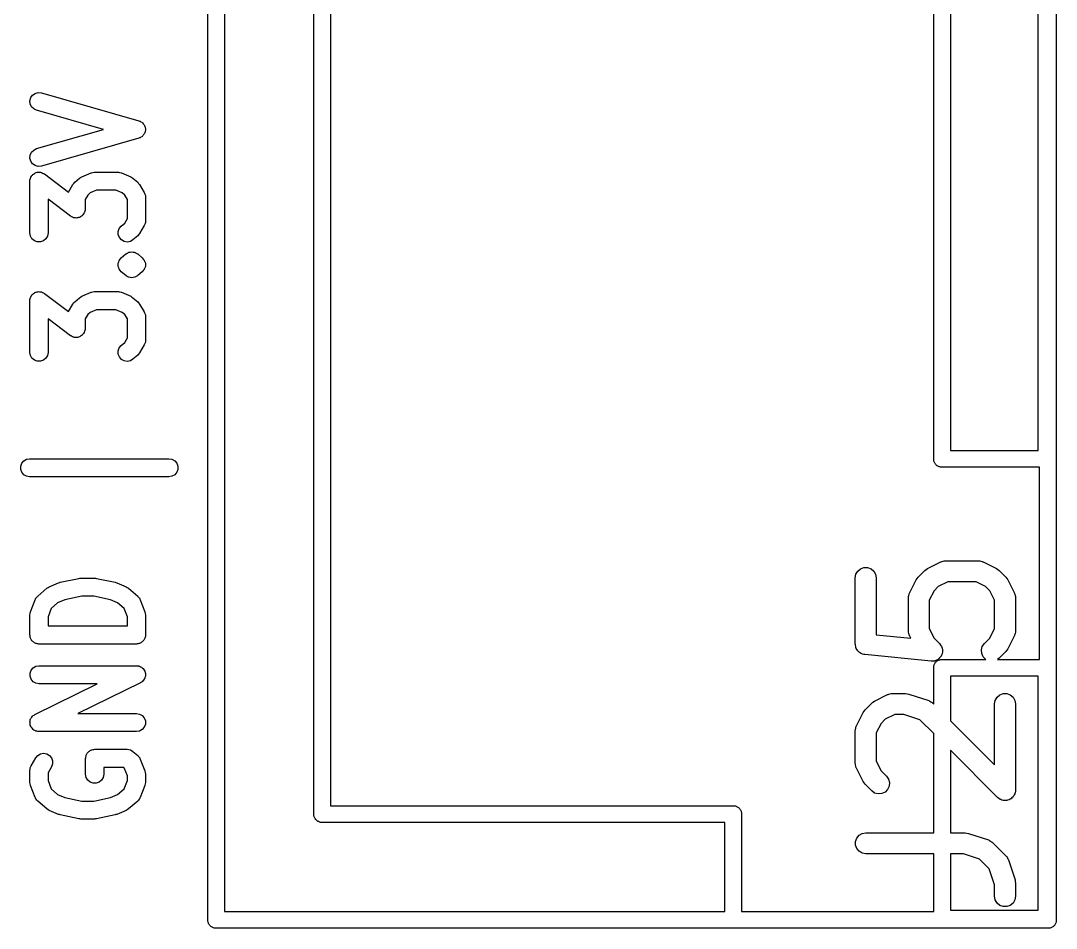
# Model space of a CAD drawing. Extents: x 100.8 to 195, y -113.5 to -35.1.
# Drawn here: x 178.59 to 186.02, y -63.22 to -56.7 of the extents above; entities that cross this region are included whole.
import ezdxf

# ---------------------------------------------------------------- set-up
doc = ezdxf.new("R2010")
doc.units = 0
doc.header["$MEASUREMENT"] = 0
doc.layers.add('BLACK', color=7, linetype='CONTINUOUS')

msp = doc.modelspace()

# ---------------------------------------------------------------- linework, layer by layer
at = {"layer": 'BLACK', "linetype": 'CONTINUOUS'}
for p, q in [((179.93, -63.1494), (179.93, -50.5348)), ((186.02, -50.5348), (186.02, -63.1652)), ((180.05, -50.6), (180.05, -63.1)), ((180.69, -56.8448), (180.69, -51.2948)), ((180.81, -51.36), (180.81, -62.34)), ((185.14, -59.8394), (185.14, -53.8448)), ((185.26, -53.91), (185.26, -59.79)), ((185.89, -59.79), (185.89, -53.91)), ((180.69, -62.4052), (180.69, -56.8448)), ((178.658, -57.2573), (178.671, -57.239)), ((178.671, -57.239), (178.69, -57.2264)), ((178.69, -57.2264), (178.712, -57.2209)), ((178.712, -57.2209), (178.735, -57.2232)), ((178.735, -57.2232), (179.435, -57.4232)), ((178.652, -57.279), (178.658, -57.2573)), ((178.654, -57.3015), (178.652, -57.279)), ((178.663, -57.3221), (178.654, -57.3015)), ((178.679, -57.3383), (178.663, -57.3221)), ((178.699, -57.3482), (178.679, -57.3383)), ((179.18, -57.4857), (178.699, -57.3482)), ((179.435, -57.4232), (179.439, -57.4252)), ((179.439, -57.4252), (179.443, -57.4264)), ((179.443, -57.4264), (179.449, -57.4301)), ((179.449, -57.4301), (179.455, -57.4331)), ((179.455, -57.4331), (179.458, -57.4364)), ((179.458, -57.4364), (179.462, -57.439)), ((179.462, -57.439), (179.466, -57.4445)), ((179.466, -57.4445), (179.471, -57.4493)), ((179.471, -57.4493), (179.472, -57.4535)), ((179.472, -57.4535), (179.475, -57.4573)), ((179.475, -57.4573), (179.477, -57.4638)), ((179.477, -57.4638), (179.48, -57.4699)), ((178.699, -57.6232), (179.18, -57.4857)), ((179.455, -57.5383), (179.449, -57.5413)), ((179.458, -57.535), (179.455, -57.5383)), ((179.462, -57.5324), (179.458, -57.535)), ((179.466, -57.527), (179.462, -57.5324)), ((179.471, -57.5221), (179.466, -57.527)), ((179.472, -57.5179), (179.471, -57.5221)), ((179.475, -57.5142), (179.472, -57.5179)), ((179.477, -57.5077), (179.475, -57.5142)), ((179.48, -57.5015), (179.477, -57.5077)), ((179.48, -57.4699), (179.48, -57.4745)), ((179.48, -57.4745), (179.481, -57.479)), ((179.481, -57.4924), (179.48, -57.4969)), ((179.48, -57.4969), (179.48, -57.5015)), ((179.481, -57.479), (179.481, -57.4857)), ((179.481, -57.4857), (179.481, -57.4924)), ((179.435, -57.5482), (178.735, -57.7482)), ((179.439, -57.5462), (179.435, -57.5482)), ((179.443, -57.5451), (179.439, -57.5462)), ((179.449, -57.5413), (179.443, -57.5451)), ((178.652, -57.6924), (178.654, -57.6699)), ((178.654, -57.6699), (178.663, -57.6493)), ((178.663, -57.6493), (178.679, -57.6331)), ((178.679, -57.6331), (178.699, -57.6232)), ((178.658, -57.7142), (178.652, -57.6924)), ((178.671, -57.7324), (178.658, -57.7142)), ((178.69, -57.7451), (178.671, -57.7324)), ((178.712, -57.7506), (178.69, -57.7451)), ((178.735, -57.7482), (178.712, -57.7506)), ((178.654, -57.8422), (178.656, -57.8349)), ((178.656, -57.8349), (178.658, -57.8315)), ((178.658, -57.8315), (178.659, -57.8278)), ((178.659, -57.8278), (178.663, -57.8218)), ((178.663, -57.8218), (178.667, -57.8154)), ((178.667, -57.8154), (178.67, -57.8128)), ((178.67, -57.8128), (178.672, -57.8097)), ((178.672, -57.8097), (178.678, -57.8056)), ((178.678, -57.8056), (178.684, -57.8008)), ((178.684, -57.8008), (178.688, -57.7995)), ((178.688, -57.7995), (178.691, -57.7974)), ((178.691, -57.7974), (178.698, -57.7957)), ((178.698, -57.7957), (178.705, -57.7931)), ((178.705, -57.7931), (178.709, -57.7931)), ((178.709, -57.7931), (178.713, -57.7922)), ((178.713, -57.7922), (178.721, -57.7931)), ((178.721, -57.7931), (178.728, -57.7931)), ((178.728, -57.7931), (178.732, -57.7945)), ((178.732, -57.7945), (178.736, -57.7949)), ((178.736, -57.7949), (178.742, -57.7983)), ((178.742, -57.7983), (178.749, -57.8008)), ((178.749, -57.8008), (178.752, -57.8034)), ((178.752, -57.8034), (178.756, -57.8051)), ((178.756, -57.8051), (178.929, -57.9353)), ((178.974, -57.8649), (179.008, -57.8364)), ((179.008, -57.8364), (179.016, -57.8314)), ((179.016, -57.8314), (179.024, -57.826)), ((179.024, -57.826), (179.091, -57.7974)), ((179.091, -57.7974), (179.093, -57.797)), ((179.093, -57.797), (179.094, -57.7961)), ((179.094, -57.7961), (179.104, -57.7944)), ((179.104, -57.7944), (179.113, -57.7922)), ((179.113, -57.7922), (179.115, -57.7925)), ((179.115, -57.7925), (179.117, -57.7921)), ((179.117, -57.7921), (179.283, -57.7921)), ((179.283, -57.7921), (179.285, -57.7925)), ((179.285, -57.7925), (179.287, -57.7922)), ((179.287, -57.7922), (179.296, -57.7944)), ((179.296, -57.7944), (179.306, -57.7961)), ((179.306, -57.7961), (179.307, -57.797)), ((179.307, -57.797), (179.309, -57.7974)), ((179.309, -57.7974), (179.376, -57.826)), ((179.376, -57.826), (179.384, -57.8314)), ((179.384, -57.8314), (179.392, -57.8364)), ((179.392, -57.8364), (179.426, -57.8649)), ((178.652, -57.8494), (178.654, -57.8422)), ((178.652, -57.8533), (178.652, -57.8494)), ((178.652, -57.8571), (178.652, -57.8533)), ((178.652, -58.2286), (178.652, -57.8571)), ((178.929, -57.9353), (178.961, -57.8815)), ((178.961, -57.8815), (178.967, -57.8733)), ((178.967, -57.8733), (178.974, -57.8649)), ((179.426, -57.8649), (179.432, -57.8733)), ((179.432, -57.8733), (179.439, -57.8815)), ((179.439, -57.8815), (179.473, -57.9387)), ((179.067, -57.9565), (179.048, -57.989)), ((179.085, -57.9415), (179.067, -57.9565)), ((179.13, -57.9221), (179.085, -57.9415)), ((179.27, -57.9221), (179.13, -57.9221)), ((179.315, -57.9415), (179.27, -57.9221)), ((179.333, -57.9565), (179.315, -57.9415)), ((179.352, -57.989), (179.333, -57.9565)), ((179.473, -57.9387), (179.475, -57.9441)), ((179.475, -57.9441), (179.478, -57.9492)), ((179.478, -57.9492), (179.479, -57.9547)), ((179.479, -57.9547), (179.481, -57.9599)), ((179.481, -57.9599), (179.481, -57.9657)), ((179.481, -57.9657), (179.482, -57.9714)), ((179.482, -57.9714), (179.482, -58.1429)), ((178.944, -58.1091), (178.782, -57.9871)), ((178.782, -57.9871), (178.782, -58.2286)), ((179.048, -57.989), (179.048, -58.0571)), ((179.048, -58.0571), (179.048, -58.061)), ((179.352, -58.1253), (179.352, -57.989)), ((178.948, -58.1109), (178.944, -58.1091)), ((178.951, -58.1134), (178.948, -58.1109)), ((178.958, -58.116), (178.951, -58.1134)), ((178.964, -58.1193), (178.958, -58.116)), ((178.968, -58.1198), (178.964, -58.1193)), ((178.972, -58.1212), (178.968, -58.1198)), ((178.979, -58.1212), (178.972, -58.1212)), ((178.987, -58.122), (178.979, -58.1212)), ((178.991, -58.1212), (178.987, -58.122)), ((178.995, -58.1212), (178.991, -58.1212)), ((179.002, -58.1186), (178.995, -58.1212)), ((179.009, -58.1169), (179.002, -58.1186)), ((179.012, -58.1148), (179.009, -58.1169)), ((179.016, -58.1134), (179.012, -58.1148)), ((179.022, -58.1087), (179.016, -58.1134)), ((179.028, -58.1046), (179.022, -58.1087)), ((179.03, -58.1014), (179.028, -58.1046)), ((179.033, -58.0989), (179.03, -58.1014)), ((179.037, -58.0925), (179.033, -58.0989)), ((179.041, -58.0865), (179.037, -58.0925)), ((179.042, -58.0828), (179.041, -58.0865)), ((179.044, -58.0794), (179.042, -58.0828)), ((179.046, -58.072), (179.044, -58.0794)), ((179.048, -58.0649), (179.046, -58.072)), ((179.048, -58.061), (179.048, -58.0649)), ((179.333, -58.1578), (179.352, -58.1253)), ((179.286, -58.218), (179.293, -58.1967)), ((179.293, -58.1967), (179.308, -58.1792)), ((179.308, -58.1792), (179.333, -58.1578)), ((179.473, -58.1756), (179.439, -58.2328)), ((179.475, -58.1701), (179.473, -58.1756)), ((179.478, -58.1651), (179.475, -58.1701)), ((179.479, -58.1596), (179.478, -58.1651)), ((179.481, -58.1544), (179.479, -58.1596)), ((179.482, -58.1429), (179.481, -58.1486)), ((179.481, -58.1486), (179.481, -58.1544)), ((178.656, -58.2508), (178.652, -58.2286)), ((178.667, -58.2704), (178.656, -58.2508)), ((178.684, -58.2849), (178.667, -58.2704)), ((178.766, -58.2704), (178.749, -58.2849)), ((178.778, -58.2508), (178.766, -58.2704)), ((178.782, -58.2286), (178.778, -58.2508)), ((179.286, -58.2405), (179.286, -58.218)), ((179.294, -58.2617), (179.286, -58.2405)), ((179.309, -58.2788), (179.294, -58.2617)), ((179.328, -58.2899), (179.309, -58.2788)), ((179.392, -58.2779), (179.373, -58.2894)), ((179.426, -58.2494), (179.392, -58.2779)), ((179.432, -58.241), (179.426, -58.2494)), ((179.439, -58.2328), (179.432, -58.241)), ((178.705, -58.2926), (178.684, -58.2849)), ((178.728, -58.2926), (178.705, -58.2926)), ((178.749, -58.2849), (178.728, -58.2926)), ((179.351, -58.2936), (179.328, -58.2899)), ((179.373, -58.2894), (179.351, -58.2936)), ((179.29, -58.4352), (179.293, -58.4252)), ((179.293, -58.4252), (179.294, -58.425)), ((179.294, -58.4241), (179.301, -58.416)), ((179.294, -58.4244), (179.294, -58.4241)), ((179.294, -58.4246), (179.294, -58.4244)), ((179.294, -58.425), (179.294, -58.4246)), ((179.301, -58.416), (179.308, -58.4078)), ((179.308, -58.4078), (179.341, -58.3792)), ((179.341, -58.3792), (179.342, -58.3789)), ((179.342, -58.3783), (179.351, -58.3731)), ((179.342, -58.3789), (179.342, -58.3783)), ((179.351, -58.3731), (179.36, -58.3677)), ((179.36, -58.3677), (179.361, -58.3676)), ((179.361, -58.3676), (179.362, -58.3673)), ((179.362, -58.3673), (179.372, -58.3655)), ((179.372, -58.3655), (179.383, -58.3636)), ((179.383, -58.3636), (179.383, -58.3637)), ((179.383, -58.3637), (179.384, -58.3636)), ((179.384, -58.3636), (179.394, -58.3655)), ((179.394, -58.3655), (179.405, -58.3673)), ((179.405, -58.3673), (179.406, -58.3676)), ((179.406, -58.3676), (179.406, -58.3677)), ((179.406, -58.3677), (179.415, -58.3731)), ((179.415, -58.3731), (179.425, -58.3783)), ((179.425, -58.3783), (179.425, -58.3789)), ((179.425, -58.3789), (179.426, -58.3792)), ((179.426, -58.3792), (179.459, -58.4078)), ((179.459, -58.4078), (179.466, -58.416)), ((179.466, -58.416), (179.473, -58.4241)), ((179.473, -58.4241), (179.473, -58.4244)), ((179.473, -58.4244), (179.473, -58.4246)), ((179.473, -58.4246), (179.473, -58.425)), ((179.473, -58.425), (179.473, -58.4252)), ((179.473, -58.4252), (179.477, -58.4352)), ((179.286, -58.4452), (179.29, -58.4352)), ((179.286, -58.4455), (179.286, -58.4452)), ((179.286, -58.4459), (179.286, -58.4455)), ((179.286, -58.4462), (179.286, -58.4459)), ((179.286, -58.4465), (179.286, -58.4462)), ((179.286, -58.4571), (179.286, -58.4465)), ((179.286, -58.4678), (179.286, -58.4571)), ((179.286, -58.4681), (179.286, -58.4678)), ((179.286, -58.4684), (179.286, -58.4681)), ((179.286, -58.4688), (179.286, -58.4684)), ((179.286, -58.4691), (179.286, -58.4688)), ((179.29, -58.479), (179.286, -58.4691)), ((179.293, -58.489), (179.29, -58.479)), ((179.294, -58.4893), (179.293, -58.489)), ((179.294, -58.4896), (179.294, -58.4893)), ((179.294, -58.4899), (179.294, -58.4896)), ((179.294, -58.4902), (179.294, -58.4899)), ((179.301, -58.4983), (179.294, -58.4902)), ((179.308, -58.5065), (179.301, -58.4983)), ((179.466, -58.4983), (179.459, -58.5065)), ((179.473, -58.4902), (179.466, -58.4983)), ((179.477, -58.479), (179.473, -58.489)), ((179.473, -58.489), (179.473, -58.4893)), ((179.473, -58.4893), (179.473, -58.4896)), ((179.473, -58.4896), (179.473, -58.4899)), ((179.473, -58.4899), (179.473, -58.4902)), ((179.477, -58.4352), (179.481, -58.4452)), ((179.481, -58.4691), (179.477, -58.479)), ((179.481, -58.4452), (179.481, -58.4455)), ((179.481, -58.4455), (179.481, -58.4459)), ((179.481, -58.4459), (179.481, -58.4462)), ((179.481, -58.4462), (179.481, -58.4465)), ((179.481, -58.4465), (179.481, -58.4571)), ((179.481, -58.4571), (179.481, -58.4678)), ((179.481, -58.4678), (179.481, -58.4681)), ((179.481, -58.4681), (179.481, -58.4684)), ((179.481, -58.4684), (179.481, -58.4688)), ((179.481, -58.4688), (179.481, -58.4691)), ((179.341, -58.5351), (179.308, -58.5065)), ((179.342, -58.5354), (179.341, -58.5351)), ((179.342, -58.5359), (179.342, -58.5354)), ((179.351, -58.5412), (179.342, -58.5359)), ((179.36, -58.5466), (179.351, -58.5412)), ((179.361, -58.5467), (179.36, -58.5466)), ((179.362, -58.547), (179.361, -58.5467)), ((179.372, -58.5488), (179.362, -58.547)), ((179.383, -58.5507), (179.372, -58.5488)), ((179.384, -58.5507), (179.383, -58.5506)), ((179.383, -58.5506), (179.383, -58.5507)), ((179.394, -58.5488), (179.384, -58.5507)), ((179.405, -58.547), (179.394, -58.5488)), ((179.406, -58.5467), (179.405, -58.547)), ((179.415, -58.5412), (179.406, -58.5466)), ((179.406, -58.5466), (179.406, -58.5467)), ((179.425, -58.5359), (179.415, -58.5412)), ((179.426, -58.5351), (179.425, -58.5354)), ((179.425, -58.5354), (179.425, -58.5359)), ((179.459, -58.5065), (179.426, -58.5351)), ((178.691, -58.6545), (178.698, -58.6528)), ((178.698, -58.6528), (178.705, -58.6503)), ((178.705, -58.6503), (178.709, -58.6503)), ((178.709, -58.6503), (178.713, -58.6494)), ((178.713, -58.6494), (178.721, -58.6503)), ((178.721, -58.6503), (178.728, -58.6503)), ((178.728, -58.6503), (178.732, -58.6516)), ((178.732, -58.6516), (178.736, -58.6521)), ((178.736, -58.6521), (178.742, -58.6554)), ((179.091, -58.6545), (179.093, -58.6541)), ((179.093, -58.6541), (179.094, -58.6532)), ((179.094, -58.6532), (179.104, -58.6516)), ((179.104, -58.6516), (179.113, -58.6494)), ((179.113, -58.6494), (179.115, -58.6496)), ((179.115, -58.6496), (179.117, -58.6493)), ((179.117, -58.6493), (179.283, -58.6493)), ((179.283, -58.6493), (179.285, -58.6496)), ((179.285, -58.6496), (179.287, -58.6494)), ((179.287, -58.6494), (179.296, -58.6516)), ((179.296, -58.6516), (179.306, -58.6532)), ((179.306, -58.6532), (179.307, -58.6541)), ((179.307, -58.6541), (179.309, -58.6545)), ((178.652, -58.7065), (178.654, -58.6994)), ((178.652, -58.7104), (178.652, -58.7065)), ((178.652, -58.7143), (178.652, -58.7104)), ((178.652, -59.0857), (178.652, -58.7143)), ((178.654, -58.6994), (178.656, -58.6921)), ((178.656, -58.6921), (178.658, -58.6887)), ((178.658, -58.6887), (178.659, -58.6849)), ((178.659, -58.6849), (178.663, -58.6789)), ((178.663, -58.6789), (178.667, -58.6725)), ((178.667, -58.6725), (178.67, -58.67)), ((178.67, -58.67), (178.672, -58.6668)), ((178.672, -58.6668), (178.678, -58.6628)), ((178.678, -58.6628), (178.684, -58.658)), ((178.684, -58.658), (178.688, -58.6567)), ((178.688, -58.6567), (178.691, -58.6545)), ((178.742, -58.6554), (178.749, -58.658)), ((178.749, -58.658), (178.752, -58.6605)), ((178.752, -58.6605), (178.756, -58.6623)), ((178.756, -58.6623), (178.929, -58.7924)), ((178.967, -58.7304), (178.974, -58.7221)), ((178.974, -58.7221), (179.008, -58.6935)), ((179.008, -58.6935), (179.016, -58.6885)), ((179.016, -58.6885), (179.024, -58.6831)), ((179.024, -58.6831), (179.091, -58.6545)), ((179.309, -58.6545), (179.376, -58.6831)), ((179.376, -58.6831), (179.384, -58.6885)), ((179.384, -58.6885), (179.392, -58.6935)), ((179.392, -58.6935), (179.426, -58.7221)), ((179.426, -58.7221), (179.432, -58.7304)), ((178.929, -58.7924), (178.961, -58.7387)), ((178.961, -58.7387), (178.967, -58.7304)), ((179.085, -58.7987), (179.067, -58.8136)), ((179.13, -58.7793), (179.085, -58.7987)), ((179.27, -58.7793), (179.13, -58.7793)), ((179.315, -58.7987), (179.27, -58.7793)), ((179.333, -58.8136), (179.315, -58.7987)), ((179.432, -58.7304), (179.439, -58.7387)), ((179.439, -58.7387), (179.473, -58.7958)), ((179.473, -58.7958), (179.475, -58.8013)), ((179.475, -58.8013), (179.478, -58.8063)), ((178.944, -58.9663), (178.782, -58.8443)), ((178.782, -58.8443), (178.782, -59.0857)), ((179.067, -58.8136), (179.048, -58.8461)), ((179.048, -58.8461), (179.048, -58.9143)), ((179.352, -58.8461), (179.333, -58.8136)), ((179.352, -58.9824), (179.352, -58.8461)), ((179.478, -58.8063), (179.479, -58.8118)), ((179.479, -58.8118), (179.481, -58.817)), ((179.481, -58.817), (179.481, -58.8228)), ((179.481, -58.8228), (179.482, -58.8286)), ((179.482, -58.8286), (179.482, -59)), ((179.037, -58.9496), (179.033, -58.9561)), ((179.041, -58.9437), (179.037, -58.9496)), ((179.042, -58.9399), (179.041, -58.9437)), ((179.044, -58.9365), (179.042, -58.9399)), ((179.046, -58.9292), (179.044, -58.9365)), ((179.048, -58.9221), (179.046, -58.9292)), ((179.048, -58.9143), (179.048, -58.9181)), ((179.048, -58.9181), (179.048, -58.9221)), ((178.948, -58.9681), (178.944, -58.9663)), ((178.951, -58.9706), (178.948, -58.9681)), ((178.958, -58.9731), (178.951, -58.9706)), ((178.964, -58.9765), (178.958, -58.9731)), ((178.968, -58.977), (178.964, -58.9765)), ((178.972, -58.9783), (178.968, -58.977)), ((178.979, -58.9783), (178.972, -58.9783)), ((178.987, -58.9792), (178.979, -58.9783)), ((178.991, -58.9783), (178.987, -58.9792)), ((178.995, -58.9783), (178.991, -58.9783)), ((179.002, -58.9758), (178.995, -58.9783)), ((179.009, -58.9741), (179.002, -58.9758)), ((179.012, -58.9719), (179.009, -58.9741)), ((179.016, -58.9706), (179.012, -58.9719)), ((179.022, -58.9658), (179.016, -58.9706)), ((179.028, -58.9617), (179.022, -58.9658)), ((179.03, -58.9586), (179.028, -58.9617)), ((179.033, -58.9561), (179.03, -58.9586)), ((179.308, -59.0364), (179.333, -59.0149)), ((179.333, -59.0149), (179.352, -58.9824)), ((179.478, -59.0222), (179.475, -59.0273)), ((179.479, -59.0168), (179.478, -59.0222)), ((179.481, -59.0116), (179.479, -59.0168)), ((179.482, -59), (179.481, -59.0057)), ((179.481, -59.0057), (179.481, -59.0116)), ((178.656, -59.1079), (178.652, -59.0857)), ((178.782, -59.0857), (178.778, -59.1079)), ((179.286, -59.0751), (179.293, -59.0538)), ((179.286, -59.0977), (179.286, -59.0751)), ((179.294, -59.1188), (179.286, -59.0977)), ((179.293, -59.0538), (179.308, -59.0364)), ((179.432, -59.0982), (179.426, -59.1065)), ((179.439, -59.0899), (179.432, -59.0982)), ((179.473, -59.0328), (179.439, -59.0899)), ((179.475, -59.0273), (179.473, -59.0328)), ((178.667, -59.1275), (178.656, -59.1079)), ((178.684, -59.142), (178.667, -59.1275)), ((178.705, -59.1497), (178.684, -59.142)), ((178.728, -59.1497), (178.705, -59.1497)), ((178.749, -59.142), (178.728, -59.1497)), ((178.766, -59.1275), (178.749, -59.142)), ((178.778, -59.1079), (178.766, -59.1275)), ((179.309, -59.1359), (179.294, -59.1188)), ((179.328, -59.147), (179.309, -59.1359)), ((179.351, -59.1507), (179.328, -59.147)), ((179.373, -59.1466), (179.351, -59.1507)), ((179.392, -59.1351), (179.373, -59.1466)), ((179.426, -59.1065), (179.392, -59.1351)), ((185.14, -59.8606), (185.14, -59.8394)), ((185.26, -59.79), (185.89, -59.79)), ((178.586, -59.903), (178.594, -59.8818)), ((178.586, -59.9256), (178.586, -59.903)), ((178.594, -59.8818), (178.608, -59.8645)), ((178.608, -59.8645), (178.628, -59.8532)), ((178.628, -59.8532), (178.65, -59.8493)), ((178.65, -59.8493), (179.65, -59.8493)), ((179.65, -59.8493), (179.672, -59.8532)), ((179.672, -59.8532), (179.692, -59.8645)), ((179.692, -59.8645), (179.706, -59.8818)), ((179.706, -59.8818), (179.714, -59.903)), ((179.714, -59.903), (179.714, -59.9256)), ((185.142, -59.8656), (185.14, -59.8606)), ((185.143, -59.8708), (185.142, -59.8656)), ((185.145, -59.8755), (185.143, -59.8708)), ((185.147, -59.8805), (185.145, -59.8755)), ((185.151, -59.8845), (185.147, -59.8805)), ((185.153, -59.8892), (185.151, -59.8845)), ((185.157, -59.8926), (185.153, -59.8892)), ((185.161, -59.8967), (185.157, -59.8926)), ((185.165, -59.8993), (185.161, -59.8967)), ((185.17, -59.9028), (185.165, -59.8993)), ((185.175, -59.9046), (185.17, -59.9028)), ((185.179, -59.9073), (185.175, -59.9046)), ((185.184, -59.9082), (185.179, -59.9073)), ((185.189, -59.91), (185.184, -59.9082)), ((185.195, -59.91), (185.189, -59.91)), ((185.9, -59.91), (185.195, -59.91)), ((185.195, -59.91), (185.195, -59.91)), ((185.9, -61.29), (185.9, -59.91)), ((178.594, -59.9468), (178.586, -59.9256)), ((178.608, -59.9641), (178.594, -59.9468)), ((178.628, -59.9754), (178.608, -59.9641)), ((178.65, -59.9793), (178.628, -59.9754)), ((179.65, -59.9793), (178.65, -59.9793)), ((179.672, -59.9754), (179.65, -59.9793)), ((179.692, -59.9641), (179.672, -59.9754)), ((179.706, -59.9468), (179.692, -59.9641)), ((179.714, -59.9256), (179.706, -59.9468)), ((185.194, -60.5888), (185.198, -60.5867)), ((185.198, -60.5867), (185.207, -60.5851)), ((185.207, -60.5851), (185.215, -60.5826)), ((185.215, -60.5826), (185.22, -60.5829)), ((185.22, -60.5829), (185.224, -60.5821)), ((185.224, -60.5821), (185.462, -60.5821)), ((185.462, -60.5821), (185.466, -60.5829)), ((185.466, -60.5829), (185.47, -60.5826)), ((185.47, -60.5826), (185.479, -60.5851)), ((185.479, -60.5851), (185.488, -60.5867)), ((185.488, -60.5867), (185.491, -60.5888)), ((184.582, -60.6791), (184.595, -60.6566)), ((184.595, -60.6566), (184.615, -60.6398)), ((184.615, -60.6398), (184.639, -60.6309)), ((184.639, -60.6309), (184.665, -60.6309)), ((184.665, -60.6309), (184.69, -60.6398)), ((184.69, -60.6398), (184.71, -60.6566)), ((184.71, -60.6566), (184.723, -60.6791)), ((185.028, -60.6993), (185.076, -60.6517)), ((185.076, -60.6517), (185.085, -60.6448)), ((185.085, -60.6448), (185.095, -60.6377)), ((185.095, -60.6377), (185.19, -60.5901)), ((185.19, -60.5901), (185.194, -60.5888)), ((185.491, -60.5888), (185.495, -60.5901)), ((185.495, -60.5901), (185.591, -60.6377)), ((185.591, -60.6377), (185.6, -60.6448)), ((185.6, -60.6448), (185.61, -60.6517)), ((185.61, -60.6517), (185.658, -60.6993)), ((178.87, -60.7364), (179.003, -60.7079)), ((179.003, -60.7079), (179.01, -60.7076)), ((179.01, -60.7076), (179.017, -60.7064)), ((179.017, -60.7064), (179.117, -60.7064)), ((179.117, -60.7064), (179.123, -60.7076)), ((179.123, -60.7076), (179.13, -60.7079)), ((179.13, -60.7079), (179.264, -60.7364)), ((184.577, -60.7048), (184.582, -60.6791)), ((184.577, -61.181), (184.577, -60.7048)), ((184.723, -60.6791), (184.727, -60.7048)), ((184.727, -60.7048), (184.727, -61.1131)), ((184.966, -60.8141), (185.014, -60.7188)), ((185.014, -60.7188), (185.021, -60.7092)), ((185.021, -60.7092), (185.028, -60.6993)), ((185.242, -60.7321), (185.173, -60.7664)), ((185.444, -60.7321), (185.242, -60.7321)), ((185.513, -60.7664), (185.444, -60.7321)), ((185.658, -60.6993), (185.665, -60.7092)), ((185.665, -60.7092), (185.672, -60.7188)), ((185.672, -60.7188), (185.719, -60.8141)), ((178.708, -60.8364), (178.774, -60.7792)), ((178.774, -60.7792), (178.783, -60.7742)), ((178.783, -60.7742), (178.791, -60.7688)), ((178.791, -60.7688), (178.858, -60.7403)), ((178.858, -60.7403), (178.864, -60.7388)), ((178.864, -60.7388), (178.87, -60.7364)), ((179.264, -60.7364), (179.269, -60.7388)), ((179.269, -60.7388), (179.276, -60.7403)), ((179.276, -60.7403), (179.342, -60.7688)), ((179.342, -60.7688), (179.351, -60.7742)), ((179.351, -60.7742), (179.359, -60.7792)), ((179.359, -60.7792), (179.426, -60.8364)), ((185.143, -60.7968), (185.108, -60.8653)), ((185.173, -60.7664), (185.143, -60.7968)), ((185.543, -60.7968), (185.513, -60.7664)), ((185.577, -60.8653), (185.543, -60.7968)), ((178.656, -60.9479), (178.689, -60.8622)), ((178.689, -60.8622), (178.692, -60.8582)), ((178.692, -60.8582), (178.693, -60.8538)), ((178.693, -60.8538), (178.698, -60.8486)), ((178.698, -60.8486), (178.701, -60.8429)), ((178.701, -60.8429), (178.705, -60.8399)), ((178.705, -60.8399), (178.708, -60.8364)), ((178.851, -60.8844), (178.805, -60.9245)), ((178.903, -60.8622), (178.851, -60.8844)), ((179.024, -60.8364), (178.903, -60.8622)), ((179.11, -60.8364), (179.024, -60.8364)), ((179.23, -60.8622), (179.11, -60.8364)), ((179.282, -60.8844), (179.23, -60.8622)), ((179.329, -60.9245), (179.282, -60.8844)), ((179.426, -60.8364), (179.429, -60.8399)), ((179.429, -60.8399), (179.432, -60.8429)), ((179.432, -60.8429), (179.436, -60.8486)), ((179.436, -60.8486), (179.44, -60.8538)), ((179.44, -60.8538), (179.442, -60.8582)), ((179.442, -60.8582), (179.444, -60.8622)), ((179.444, -60.8622), (179.477, -60.9479)), ((184.958, -60.8476), (184.959, -60.8434)), ((184.958, -61.0857), (184.958, -60.8476)), ((184.959, -60.839), (184.961, -60.8306)), ((184.959, -60.8434), (184.959, -60.839)), ((184.961, -60.8306), (184.963, -60.822)), ((184.963, -60.822), (184.965, -60.8182)), ((184.965, -60.8182), (184.966, -60.8141)), ((185.108, -60.8653), (185.108, -61.068)), ((185.577, -61.068), (185.577, -60.8653)), ((185.719, -60.8141), (185.721, -60.8182)), ((185.721, -60.8182), (185.723, -60.822)), ((185.723, -60.822), (185.724, -60.8306)), ((185.724, -60.8306), (185.727, -60.839)), ((185.727, -60.839), (185.727, -60.8434)), ((185.727, -60.8434), (185.727, -60.8476)), ((185.727, -60.8476), (185.727, -61.0857)), ((178.654, -60.9596), (178.656, -60.9492)), ((178.656, -60.9486), (178.656, -60.9479)), ((178.656, -60.9492), (178.656, -60.9486)), ((178.805, -60.9245), (178.782, -60.9836)), ((179.352, -60.9836), (179.329, -60.9245)), ((179.477, -60.9479), (179.477, -60.9486)), ((179.477, -60.9486), (179.478, -60.9492)), ((179.478, -60.9492), (179.48, -60.9596)), ((178.652, -60.97), (178.654, -60.9596)), ((178.652, -60.9707), (178.652, -60.97)), ((178.652, -60.9714), (178.652, -60.9707)), ((178.652, -61.1143), (178.652, -60.9714)), ((178.782, -60.9836), (178.782, -61.0493)), ((179.352, -61.0493), (179.352, -60.9836)), ((179.48, -60.9596), (179.482, -60.97)), ((179.482, -60.97), (179.482, -60.9707)), ((179.482, -60.9707), (179.482, -60.9714)), ((179.482, -60.9714), (179.482, -61.1143)), ((178.782, -61.0493), (179.352, -61.0493)), ((184.959, -61.09), (184.958, -61.0857)), ((184.959, -61.0943), (184.959, -61.09)), ((184.961, -61.1027), (184.959, -61.0943)), ((184.963, -61.1114), (184.961, -61.1027)), ((185.108, -61.068), (185.143, -61.1365)), ((185.543, -61.1365), (185.577, -61.068)), ((185.724, -61.1027), (185.723, -61.1114)), ((185.727, -61.0943), (185.724, -61.1027)), ((185.727, -61.0857), (185.727, -61.09)), ((185.727, -61.09), (185.727, -61.0943)), ((178.653, -61.1199), (178.652, -61.1143)), ((178.653, -61.1256), (178.653, -61.1199)), ((178.655, -61.1309), (178.653, -61.1256)), ((178.656, -61.1365), (178.655, -61.1309)), ((178.658, -61.1414), (178.656, -61.1365)), ((178.66, -61.1468), (178.658, -61.1414)), ((178.664, -61.1511), (178.66, -61.1468)), ((178.667, -61.1561), (178.664, -61.1511)), ((178.671, -61.1597), (178.667, -61.1561)), ((178.675, -61.1641), (178.671, -61.1597)), ((178.68, -61.1669), (178.675, -61.1641)), ((178.684, -61.1706), (178.68, -61.1669)), ((178.69, -61.1725), (178.684, -61.1706)), ((178.694, -61.1754), (178.69, -61.1725)), ((178.7, -61.1764), (178.694, -61.1754)), ((178.705, -61.1783), (178.7, -61.1764)), ((178.711, -61.1783), (178.705, -61.1783)), ((178.717, -61.1793), (178.711, -61.1783)), ((179.417, -61.1793), (178.717, -61.1793)), ((179.422, -61.1783), (179.417, -61.1793)), ((179.428, -61.1783), (179.422, -61.1783)), ((179.433, -61.1764), (179.428, -61.1783)), ((179.439, -61.1754), (179.433, -61.1764)), ((179.444, -61.1725), (179.439, -61.1754)), ((179.449, -61.1706), (179.444, -61.1725)), ((179.454, -61.1669), (179.449, -61.1706)), ((179.458, -61.1641), (179.454, -61.1669)), ((179.462, -61.1597), (179.458, -61.1641)), ((179.466, -61.1561), (179.462, -61.1597)), ((179.469, -61.1511), (179.466, -61.1561)), ((179.473, -61.1468), (179.469, -61.1511)), ((179.475, -61.1414), (179.473, -61.1468)), ((179.478, -61.1365), (179.475, -61.1414)), ((179.479, -61.1309), (179.478, -61.1365)), ((179.481, -61.1256), (179.479, -61.1309)), ((179.482, -61.1143), (179.481, -61.1199)), ((179.481, -61.1199), (179.481, -61.1256)), ((184.578, -61.1837), (184.577, -61.181)), ((184.727, -61.1131), (184.976, -61.1379)), ((184.965, -61.1151), (184.963, -61.1114)), ((184.966, -61.1193), (184.965, -61.1151)), ((184.976, -61.1379), (184.966, -61.1193)), ((185.143, -61.1365), (185.182, -61.1755)), ((185.182, -61.1755), (185.182, -61.1759)), ((185.182, -61.1759), (185.182, -61.1762)), ((185.182, -61.1762), (185.189, -61.1866)), ((185.489, -61.1969), (185.504, -61.1755)), ((185.504, -61.1755), (185.543, -61.1365)), ((185.719, -61.1193), (185.672, -61.2145)), ((185.721, -61.1151), (185.719, -61.1193)), ((185.723, -61.1114), (185.721, -61.1151)), ((184.578, -61.1866), (184.578, -61.1837)), ((184.58, -61.1965), (184.578, -61.1866)), ((184.582, -61.2066), (184.58, -61.1965)), ((184.583, -61.2091), (184.582, -61.2066)), ((184.584, -61.2118), (184.583, -61.2091)), ((184.59, -61.2203), (184.584, -61.2118)), ((184.595, -61.2292), (184.59, -61.2203)), ((184.597, -61.231), (184.595, -61.2292)), ((184.599, -61.2333), (184.597, -61.231)), ((184.607, -61.2393), (184.599, -61.2333)), ((184.615, -61.2459), (184.607, -61.2393)), ((184.618, -61.2469), (184.615, -61.2459)), ((184.62, -61.2485), (184.618, -61.2469)), ((184.63, -61.2513), (184.62, -61.2485)), ((184.639, -61.2548), (184.63, -61.2513)), ((184.642, -61.2548), (184.639, -61.2548)), ((184.645, -61.2556), (184.642, -61.2548)), ((185.121, -61.3032), (184.645, -61.2556)), ((185.189, -61.1866), (185.197, -61.1969)), ((185.201, -61.2489), (185.195, -61.2602)), ((185.197, -61.1969), (185.197, -61.1973)), ((185.197, -61.1973), (185.197, -61.1977)), ((185.197, -61.1977), (185.2, -61.2099)), ((185.2, -61.2099), (185.203, -61.222)), ((185.202, -61.2355), (185.201, -61.248)), ((185.201, -61.248), (185.201, -61.2484)), ((185.201, -61.2484), (185.201, -61.2489)), ((185.203, -61.223), (185.202, -61.2355)), ((185.203, -61.222), (185.203, -61.2225)), ((185.203, -61.2225), (185.203, -61.223)), ((185.482, -61.222), (185.489, -61.1969)), ((185.485, -61.248), (185.482, -61.222)), ((185.496, -61.2716), (185.485, -61.248)), ((185.658, -61.234), (185.61, -61.2816)), ((185.665, -61.2242), (185.658, -61.234)), ((185.672, -61.2145), (185.665, -61.2242)), ((185.122, -61.3032), (185.121, -61.3032)), ((185.134, -61.3022), (185.122, -61.3033)), ((185.122, -61.3033), (185.122, -61.3032)), ((185.147, -61.3013), (185.134, -61.3022)), ((185.142, -61.3344), (185.143, -61.3292)), ((185.143, -61.3292), (185.145, -61.3245)), ((185.145, -61.3245), (185.147, -61.3195)), ((185.148, -61.3011), (185.147, -61.3013)), ((185.147, -61.3195), (185.151, -61.3155)), ((185.159, -61.2957), (185.148, -61.301)), ((185.148, -61.301), (185.148, -61.3011)), ((185.151, -61.3155), (185.153, -61.3108)), ((185.153, -61.3108), (185.157, -61.3074)), ((185.157, -61.3074), (185.161, -61.3033)), ((185.171, -61.2905), (185.159, -61.2957)), ((185.161, -61.3033), (185.165, -61.3007)), ((185.165, -61.3007), (185.17, -61.2972)), ((185.17, -61.2972), (185.175, -61.2954)), ((185.172, -61.29), (185.171, -61.2902)), ((185.171, -61.2902), (185.171, -61.2905)), ((185.18, -61.2811), (185.172, -61.29)), ((185.175, -61.2954), (185.179, -61.2927)), ((185.179, -61.2927), (185.184, -61.2918)), ((185.189, -61.2723), (185.18, -61.2811)), ((185.184, -61.2918), (185.189, -61.29)), ((185.19, -61.2719), (185.189, -61.2723)), ((185.189, -61.29), (185.195, -61.29)), ((185.195, -61.2602), (185.19, -61.2716)), ((185.19, -61.2716), (185.19, -61.2719)), ((185.195, -61.29), (185.195, -61.29)), ((185.195, -61.29), (185.514, -61.29)), ((185.514, -61.29), (185.496, -61.2716)), ((185.61, -61.2816), (185.598, -61.29)), ((185.598, -61.29), (185.9, -61.29)), ((178.653, -61.3887), (178.66, -61.3675)), ((178.653, -61.4113), (178.653, -61.3887)), ((178.66, -61.3675), (178.675, -61.3502)), ((178.675, -61.3502), (178.694, -61.3389)), ((178.694, -61.3389), (178.717, -61.335)), ((178.717, -61.335), (179.417, -61.335)), ((179.417, -61.335), (179.424, -61.3364)), ((179.424, -61.3364), (179.432, -61.3369)), ((179.432, -61.3369), (179.435, -61.3383)), ((179.435, -61.3383), (179.439, -61.3389)), ((179.439, -61.3389), (179.446, -61.3429)), ((179.446, -61.3429), (179.453, -61.3461)), ((179.453, -61.3461), (179.455, -61.3485)), ((179.455, -61.3485), (179.458, -61.3502)), ((179.458, -61.3502), (179.464, -61.3562)), ((179.464, -61.3562), (179.469, -61.3617)), ((179.469, -61.3617), (179.471, -61.3648)), ((179.471, -61.3648), (179.473, -61.3675)), ((179.473, -61.3675), (179.476, -61.3749)), ((179.476, -61.3749), (179.479, -61.382)), ((179.479, -61.382), (179.479, -61.3854)), ((179.479, -61.3854), (179.481, -61.3887)), ((179.481, -61.3887), (179.481, -61.3966)), ((179.481, -61.3966), (179.482, -61.4044)), ((179.482, -61.4044), (179.481, -61.4078)), ((185.14, -61.3394), (185.142, -61.3344)), ((185.14, -61.3447), (185.14, -61.3394)), ((185.14, -61.3448), (185.14, -61.3447)), ((185.14, -61.6101), (185.14, -61.3448)), ((178.66, -61.4325), (178.653, -61.4113)), ((178.675, -61.4498), (178.66, -61.4325)), ((178.694, -61.4611), (178.675, -61.4498)), ((178.688, -61.6845), (179.136, -61.465)), ((178.717, -61.465), (178.694, -61.4611)), ((179.136, -61.465), (178.717, -61.465)), ((179.445, -61.4584), (178.997, -61.6779)), ((179.452, -61.4537), (179.445, -61.4584)), ((179.458, -61.4498), (179.452, -61.4537)), ((179.461, -61.4471), (179.458, -61.4498)), ((179.463, -61.4451), (179.461, -61.4471)), ((179.468, -61.4385), (179.463, -61.4451)), ((179.473, -61.4325), (179.468, -61.4385)), ((179.474, -61.4292), (179.473, -61.4325)), ((179.476, -61.4263), (179.474, -61.4292)), ((179.478, -61.4187), (179.476, -61.4263)), ((179.481, -61.4113), (179.478, -61.4187)), ((179.481, -61.4078), (179.481, -61.4113)), ((185.26, -61.41), (185.26, -61.7301)), ((185.89, -61.41), (185.26, -61.41)), ((185.89, -63.09), (185.89, -61.41)), ((184.714, -61.5901), (184.809, -61.5424)), ((184.809, -61.5424), (184.813, -61.5412)), ((184.813, -61.5412), (184.817, -61.539)), ((184.817, -61.539), (184.826, -61.5375)), ((184.826, -61.5375), (184.834, -61.535)), ((184.834, -61.535), (184.839, -61.5353)), ((184.839, -61.5353), (184.843, -61.5345)), ((184.843, -61.5345), (184.938, -61.5345)), ((184.938, -61.5345), (184.95, -61.5366)), ((184.95, -61.5366), (184.962, -61.5384)), ((184.962, -61.5384), (185.105, -61.586)), ((185.595, -61.5613), (185.615, -61.5446)), ((185.615, -61.5446), (185.639, -61.5357)), ((185.639, -61.5357), (185.665, -61.5357)), ((185.665, -61.5357), (185.69, -61.5446)), ((185.69, -61.5446), (185.71, -61.5613)), ((184.647, -61.6517), (184.695, -61.6041)), ((184.695, -61.6041), (184.704, -61.5972)), ((184.704, -61.5972), (184.714, -61.5901)), ((185.105, -61.586), (185.108, -61.588)), ((185.108, -61.588), (185.113, -61.5892)), ((185.113, -61.5892), (185.12, -61.5942)), ((185.12, -61.5942), (185.128, -61.5984)), ((185.128, -61.5984), (185.13, -61.6016)), ((185.13, -61.6016), (185.134, -61.6041)), ((185.134, -61.6041), (185.14, -61.6101)), ((185.577, -61.6095), (185.582, -61.5839)), ((185.577, -62.0475), (185.577, -61.6095)), ((185.582, -61.5839), (185.595, -61.5613)), ((185.71, -61.5613), (185.723, -61.5839)), ((185.723, -61.5839), (185.727, -61.6095)), ((185.727, -61.6095), (185.727, -62.2286)), ((178.665, -61.7043), (178.67, -61.6978)), ((178.67, -61.6978), (178.673, -61.6957)), ((178.673, -61.6957), (178.675, -61.6931)), ((178.675, -61.6931), (178.682, -61.6891)), ((178.682, -61.6891), (178.688, -61.6845)), ((178.997, -61.6779), (179.417, -61.6779)), ((179.417, -61.6779), (179.439, -61.6818)), ((179.439, -61.6818), (179.458, -61.6931)), ((179.458, -61.6931), (179.473, -61.7104)), ((184.585, -61.7665), (184.633, -61.6712)), ((184.633, -61.6712), (184.64, -61.6616)), ((184.64, -61.6616), (184.647, -61.6517)), ((184.861, -61.6845), (184.792, -61.7188)), ((184.926, -61.6845), (184.861, -61.6845)), ((185.04, -61.7227), (184.926, -61.6845)), ((178.652, -61.7384), (178.653, -61.7351)), ((178.653, -61.7463), (178.652, -61.7384)), ((178.653, -61.7316), (178.655, -61.7242)), ((178.653, -61.7351), (178.653, -61.7316)), ((178.653, -61.7541), (178.653, -61.7463)), ((178.654, -61.7574), (178.653, -61.7541)), ((178.654, -61.7609), (178.654, -61.7574)), ((178.658, -61.768), (178.654, -61.7609)), ((178.655, -61.7242), (178.657, -61.7165)), ((178.657, -61.7165), (178.659, -61.7136)), ((178.66, -61.7754), (178.658, -61.768)), ((178.659, -61.7136), (178.66, -61.7104)), ((178.66, -61.7104), (178.665, -61.7043)), ((178.663, -61.778), (178.66, -61.7754)), ((179.473, -61.7754), (179.458, -61.7926)), ((179.473, -61.7104), (179.481, -61.7316)), ((179.481, -61.7541), (179.473, -61.7754)), ((179.481, -61.7316), (179.481, -61.7541)), ((184.58, -61.783), (184.582, -61.7743)), ((184.582, -61.7743), (184.584, -61.7706)), ((184.584, -61.7706), (184.585, -61.7665)), ((184.762, -61.7492), (184.727, -61.8177)), ((184.792, -61.7188), (184.762, -61.7492)), ((185.14, -61.8223), (185.04, -61.7227)), ((185.26, -61.7301), (185.577, -62.0475)), ((178.664, -61.7812), (178.663, -61.778)), ((178.67, -61.7866), (178.664, -61.7812)), ((178.675, -61.7926), (178.67, -61.7866)), ((178.678, -61.7944), (178.675, -61.7926)), ((178.68, -61.7968), (178.678, -61.7944)), ((178.688, -61.8), (178.68, -61.7968)), ((178.694, -61.8039), (178.688, -61.8)), ((178.698, -61.8045), (178.694, -61.8039)), ((178.701, -61.806), (178.698, -61.8045)), ((178.709, -61.8065), (178.701, -61.806)), ((178.717, -61.8079), (178.709, -61.8065)), ((179.417, -61.8079), (178.717, -61.8079)), ((179.439, -61.8039), (179.417, -61.8079)), ((179.458, -61.7926), (179.439, -61.8039)), ((184.577, -61.8), (184.578, -61.7957)), ((184.577, -62.0381), (184.577, -61.8)), ((184.578, -61.7914), (184.58, -61.783)), ((184.578, -61.7957), (184.578, -61.7914)), ((184.727, -61.8177), (184.727, -62.0204)), ((185.14, -62.5345), (185.14, -61.8223)), ((178.661, -62.053), (178.694, -61.9958)), ((178.694, -61.9958), (178.708, -61.9786)), ((178.708, -61.9786), (178.728, -61.9674)), ((178.728, -61.9674), (178.75, -61.9636)), ((178.75, -61.9636), (178.773, -61.9676)), ((178.773, -61.9676), (178.792, -61.979)), ((178.792, -61.979), (178.806, -61.9963)), ((178.806, -61.9963), (178.814, -62.0176)), ((179.052, -62), (179.053, -61.9944)), ((179.053, -61.9887), (179.055, -61.9834)), ((179.053, -61.9944), (179.053, -61.9887)), ((179.055, -61.9834), (179.056, -61.9778)), ((179.056, -61.9778), (179.058, -61.9728)), ((179.058, -61.9728), (179.06, -61.9675)), ((179.06, -61.9675), (179.064, -61.9631)), ((179.064, -61.9631), (179.067, -61.9582)), ((179.067, -61.9582), (179.071, -61.9546)), ((179.071, -61.9546), (179.075, -61.9502)), ((179.075, -61.9502), (179.08, -61.9474)), ((179.08, -61.9474), (179.084, -61.9437)), ((179.084, -61.9437), (179.09, -61.9418)), ((179.09, -61.9418), (179.094, -61.9389)), ((179.094, -61.9389), (179.1, -61.9379)), ((179.1, -61.9379), (179.105, -61.936)), ((179.105, -61.936), (179.111, -61.936)), ((179.111, -61.936), (179.117, -61.935)), ((179.117, -61.935), (179.35, -61.935)), ((179.35, -61.9351), (179.351, -61.935)), ((179.35, -61.935), (179.35, -61.9351)), ((179.351, -61.935), (179.361, -61.937)), ((179.361, -61.937), (179.372, -61.9389)), ((179.372, -61.9389), (179.373, -61.9391)), ((179.373, -61.9391), (179.373, -61.9392)), ((179.373, -61.9392), (179.382, -61.9447)), ((179.382, -61.9447), (179.392, -61.9502)), ((179.392, -61.9502), (179.392, -61.9505)), ((179.392, -61.9505), (179.392, -61.9506)), ((179.392, -61.9506), (179.426, -61.9792)), ((179.426, -61.9792), (179.429, -61.9828)), ((179.429, -61.9828), (179.432, -61.9857)), ((179.432, -61.9857), (179.436, -61.9915)), ((179.436, -61.9915), (179.44, -61.9967)), ((179.44, -61.9967), (179.442, -62.001)), ((185.599, -62.2816), (185.26, -61.9423)), ((185.26, -61.9423), (185.26, -62.5345)), ((178.653, -62.0741), (178.655, -62.0689)), ((178.655, -62.0689), (178.656, -62.0635)), ((178.656, -62.0635), (178.659, -62.0584)), ((178.659, -62.0584), (178.661, -62.053)), ((178.806, -62.0613), (178.782, -62.1033)), ((178.814, -62.0401), (178.806, -62.0613)), ((178.814, -62.0176), (178.814, -62.0401)), ((179.052, -62.1143), (179.052, -62)), ((179.326, -62.065), (179.182, -62.065)), ((179.182, -62.065), (179.182, -62.1143)), ((179.329, -62.0673), (179.326, -62.065)), ((179.352, -62.1265), (179.329, -62.0673)), ((179.442, -62.001), (179.444, -62.005)), ((179.444, -62.005), (179.477, -62.0907)), ((184.578, -62.0424), (184.577, -62.0381)), ((184.578, -62.0467), (184.578, -62.0424)), ((184.58, -62.0551), (184.578, -62.0467)), ((184.582, -62.0637), (184.58, -62.0551)), ((184.584, -62.0675), (184.582, -62.0637)), ((184.585, -62.0716), (184.584, -62.0675)), ((184.633, -62.1669), (184.585, -62.0716)), ((184.727, -62.0204), (184.762, -62.0889)), ((178.652, -62.0857), (178.653, -62.08)), ((178.652, -62.1714), (178.652, -62.0857)), ((178.653, -62.08), (178.653, -62.0741)), ((178.782, -62.1033), (178.782, -62.1592)), ((179.056, -62.1365), (179.052, -62.1143)), ((179.067, -62.1561), (179.056, -62.1365)), ((179.178, -62.1365), (179.166, -62.1561)), ((179.182, -62.1143), (179.178, -62.1365)), ((179.352, -62.1592), (179.352, -62.1265)), ((179.477, -62.0907), (179.477, -62.0914)), ((179.477, -62.0914), (179.478, -62.0921)), ((179.478, -62.0921), (179.48, -62.1025)), ((179.48, -62.1025), (179.482, -62.1129)), ((179.482, -62.1129), (179.482, -62.1136)), ((179.482, -62.1136), (179.482, -62.1143)), ((179.482, -62.1143), (179.482, -62.1714)), ((184.762, -62.0889), (184.801, -62.1279)), ((184.801, -62.1279), (184.816, -62.1493)), ((178.652, -62.1721), (178.652, -62.1714)), ((178.652, -62.1728), (178.652, -62.1721)), ((178.654, -62.1832), (178.652, -62.1728)), ((178.656, -62.1937), (178.654, -62.1832)), ((178.656, -62.1943), (178.656, -62.1937)), ((178.656, -62.195), (178.656, -62.1943)), ((178.689, -62.2807), (178.656, -62.195)), ((178.782, -62.1592), (178.805, -62.2184)), ((178.805, -62.2184), (178.851, -62.2585)), ((179.084, -62.1706), (179.067, -62.1561)), ((179.105, -62.1783), (179.084, -62.1706)), ((179.128, -62.1783), (179.105, -62.1783)), ((179.149, -62.1706), (179.128, -62.1783)), ((179.166, -62.1561), (179.149, -62.1706)), ((179.282, -62.2585), (179.329, -62.2184)), ((179.329, -62.2184), (179.352, -62.1592)), ((179.477, -62.195), (179.444, -62.2807)), ((179.478, -62.1937), (179.477, -62.1943)), ((179.477, -62.1943), (179.477, -62.195)), ((179.48, -62.1832), (179.478, -62.1937)), ((179.482, -62.1728), (179.48, -62.1832)), ((179.482, -62.1714), (179.482, -62.1721)), ((179.482, -62.1721), (179.482, -62.1728)), ((184.64, -62.1765), (184.633, -62.1669)), ((184.647, -62.1864), (184.64, -62.1765)), ((184.695, -62.234), (184.647, -62.1864)), ((184.82, -62.2004), (184.809, -62.224)), ((184.816, -62.1493), (184.822, -62.1744)), ((184.822, -62.1744), (184.82, -62.2004)), ((178.692, -62.2847), (178.689, -62.2807)), ((178.693, -62.289), (178.692, -62.2847)), ((178.698, -62.2942), (178.693, -62.289)), ((178.701, -62.3), (178.698, -62.2942)), ((178.851, -62.2585), (178.903, -62.2806)), ((178.903, -62.2806), (179.024, -62.3064)), ((179.11, -62.3064), (179.23, -62.2806)), ((179.23, -62.2806), (179.282, -62.2585)), ((179.436, -62.2942), (179.432, -62.3)), ((179.44, -62.289), (179.436, -62.2942)), ((179.442, -62.2847), (179.44, -62.289)), ((179.444, -62.2807), (179.442, -62.2847)), ((184.716, -62.2489), (184.695, -62.234)), ((184.741, -62.2557), (184.716, -62.2489)), ((184.767, -62.2534), (184.741, -62.2557)), ((184.791, -62.2424), (184.767, -62.2534)), ((184.809, -62.224), (184.791, -62.2424)), ((185.607, -62.2872), (185.599, -62.2816)), ((185.615, -62.2935), (185.607, -62.2872)), ((185.618, -62.2947), (185.615, -62.2935)), ((185.621, -62.2965), (185.618, -62.2947)), ((185.63, -62.2991), (185.621, -62.2965)), ((185.681, -62.2969), (185.672, -62.301)), ((185.69, -62.2935), (185.681, -62.2969)), ((185.692, -62.2914), (185.69, -62.2935)), ((185.695, -62.29), (185.692, -62.2914)), ((185.702, -62.2831), (185.695, -62.29)), ((185.71, -62.2768), (185.702, -62.2831)), ((185.711, -62.2739), (185.71, -62.2768)), ((185.714, -62.2716), (185.711, -62.2739)), ((185.718, -62.2627), (185.714, -62.2716)), ((185.723, -62.2542), (185.718, -62.2627)), ((185.725, -62.248), (185.723, -62.251)), ((185.723, -62.251), (185.723, -62.2542)), ((185.726, -62.2382), (185.725, -62.248)), ((185.727, -62.2286), (185.726, -62.2382)), ((178.705, -62.3029), (178.701, -62.3)), ((178.708, -62.3065), (178.705, -62.3029)), ((178.774, -62.3636), (178.708, -62.3065)), ((178.783, -62.3687), (178.774, -62.3636)), ((178.791, -62.374), (178.783, -62.3687)), ((179.024, -62.3064), (179.11, -62.3064)), ((179.351, -62.3686), (179.342, -62.374)), ((179.359, -62.3636), (179.351, -62.3686)), ((179.426, -62.3065), (179.359, -62.3636)), ((179.429, -62.3029), (179.426, -62.3065)), ((179.432, -62.3), (179.429, -62.3029)), ((180.81, -62.34), (183.705, -62.34)), ((183.705, -62.34), (183.705, -62.34)), ((183.705, -62.34), (183.711, -62.34)), ((183.711, -62.34), (183.716, -62.3418)), ((183.716, -62.3418), (183.721, -62.3427)), ((183.721, -62.3427), (183.725, -62.3454)), ((183.725, -62.3454), (183.73, -62.3472)), ((183.73, -62.3472), (183.735, -62.3507)), ((183.735, -62.3507), (183.739, -62.3533)), ((183.739, -62.3533), (183.743, -62.3574)), ((183.743, -62.3574), (183.747, -62.3608)), ((183.747, -62.3608), (183.749, -62.3655)), ((183.749, -62.3655), (183.753, -62.3695)), ((183.753, -62.3695), (183.755, -62.3745)), ((185.639, -62.3024), (185.63, -62.2991)), ((185.643, -62.3024), (185.639, -62.3024)), ((185.646, -62.3033), (185.643, -62.3024)), ((185.656, -62.3024), (185.646, -62.3033)), ((185.665, -62.3024), (185.656, -62.3024)), ((185.669, -62.3013), (185.665, -62.3024)), ((185.672, -62.301), (185.669, -62.3013)), ((178.858, -62.4026), (178.791, -62.374)), ((178.864, -62.404), (178.858, -62.4026)), ((178.87, -62.4064), (178.864, -62.404)), ((179.003, -62.435), (178.87, -62.4064)), ((179.01, -62.4352), (179.003, -62.435)), ((179.017, -62.4364), (179.01, -62.4352)), ((179.117, -62.4364), (179.017, -62.4364)), ((179.123, -62.4352), (179.117, -62.4364)), ((179.13, -62.435), (179.123, -62.4352)), ((179.264, -62.4064), (179.13, -62.435)), ((179.269, -62.404), (179.264, -62.4064)), ((179.276, -62.4026), (179.269, -62.404)), ((179.342, -62.374), (179.276, -62.4026)), ((180.69, -62.4053), (180.69, -62.4052)), ((180.69, -62.4106), (180.69, -62.4053)), ((180.692, -62.4156), (180.69, -62.4106)), ((180.693, -62.4208), (180.692, -62.4156)), ((180.695, -62.4255), (180.693, -62.4208)), ((180.697, -62.4305), (180.695, -62.4255)), ((180.701, -62.4345), (180.697, -62.4305)), ((180.703, -62.4392), (180.701, -62.4345)), ((180.707, -62.4426), (180.703, -62.4392)), ((180.711, -62.4467), (180.707, -62.4426)), ((183.755, -62.3745), (183.757, -62.3792)), ((183.757, -62.3792), (183.758, -62.3844)), ((183.758, -62.3844), (183.76, -62.3894)), ((183.76, -62.3894), (183.76, -62.3947)), ((183.76, -62.3947), (183.76, -62.3948)), ((183.76, -62.3948), (183.76, -63.1)), ((180.715, -62.4493), (180.711, -62.4467)), ((180.72, -62.4528), (180.715, -62.4493)), ((180.725, -62.4546), (180.72, -62.4528)), ((180.729, -62.4573), (180.725, -62.4546)), ((180.734, -62.4582), (180.729, -62.4573)), ((180.739, -62.46), (180.734, -62.4582)), ((180.745, -62.46), (180.739, -62.46)), ((183.64, -62.46), (180.745, -62.46)), ((180.745, -62.46), (180.745, -62.46)), ((183.64, -63.1), (183.64, -62.46)), ((184.579, -62.5965), (184.587, -62.572)), ((184.587, -62.572), (184.604, -62.5521)), ((184.604, -62.5521), (184.627, -62.539)), ((184.627, -62.539), (184.652, -62.5345)), ((184.652, -62.5345), (185.14, -62.5345)), ((185.26, -62.5345), (185.367, -62.5345)), ((185.367, -62.5345), (185.379, -62.5366)), ((185.379, -62.5366), (185.39, -62.5384)), ((185.39, -62.5384), (185.533, -62.586)), ((185.533, -62.586), (185.537, -62.588)), ((185.537, -62.588), (185.541, -62.5892)), ((185.541, -62.5892), (185.548, -62.5942)), ((185.548, -62.5942), (185.556, -62.5984)), ((184.579, -62.6225), (184.579, -62.5965)), ((184.587, -62.647), (184.579, -62.6225)), ((184.604, -62.667), (184.587, -62.647)), ((184.627, -62.68), (184.604, -62.667)), ((185.556, -62.5984), (185.559, -62.6016)), ((185.559, -62.6016), (185.563, -62.6041)), ((185.563, -62.6041), (185.658, -62.6993)), ((184.652, -62.6845), (184.627, -62.68)), ((185.14, -62.6845), (184.652, -62.6845)), ((185.14, -63.1), (185.14, -62.6845)), ((185.354, -62.6845), (185.26, -62.6845)), ((185.26, -62.6845), (185.26, -63.09)), ((185.469, -62.7227), (185.354, -62.6845)), ((185.539, -62.7929), (185.469, -62.7227)), ((185.658, -62.6993), (185.66, -62.7029)), ((185.66, -62.7029), (185.664, -62.7058)), ((185.664, -62.7058), (185.668, -62.7135)), ((185.668, -62.7135), (185.673, -62.7207)), ((185.673, -62.7207), (185.674, -62.7249)), ((185.674, -62.7249), (185.676, -62.7287)), ((185.676, -62.7287), (185.724, -62.8715)), ((185.577, -62.9074), (185.539, -62.7929)), ((185.724, -62.8715), (185.725, -62.8834)), ((185.725, -62.8834), (185.727, -62.8952)), ((185.577, -62.9905), (185.577, -62.9074)), ((185.727, -62.8952), (185.727, -62.9905)), ((185.582, -63.0161), (185.577, -62.9905)), ((185.595, -63.0387), (185.582, -63.0161)), ((185.615, -63.0554), (185.595, -63.0387)), ((185.71, -63.0387), (185.69, -63.0554)), ((185.723, -63.0161), (185.71, -63.0387)), ((185.727, -62.9905), (185.723, -63.0161)), ((180.05, -63.1), (183.64, -63.1)), ((183.76, -63.1), (185.14, -63.1)), ((185.26, -63.09), (185.89, -63.09)), ((185.639, -63.0643), (185.615, -63.0554)), ((185.665, -63.0643), (185.639, -63.0643)), ((185.69, -63.0554), (185.665, -63.0643)), ((179.93, -63.1706), (179.93, -63.1494)), ((179.932, -63.1756), (179.93, -63.1706)), ((179.933, -63.1808), (179.932, -63.1756)), ((179.935, -63.1854), (179.933, -63.1808)), ((179.937, -63.1905), (179.935, -63.1854)), ((186.015, -63.1855), (186.013, -63.1905)), ((186.017, -63.1808), (186.015, -63.1855)), ((186.018, -63.1756), (186.017, -63.1808)), ((186.02, -63.1706), (186.018, -63.1756)), ((186.02, -63.1652), (186.02, -63.1653)), ((186.02, -63.1653), (186.02, -63.1706)), ((179.941, -63.1945), (179.937, -63.1905)), ((179.943, -63.1992), (179.941, -63.1945)), ((179.947, -63.2026), (179.943, -63.1992)), ((179.951, -63.2067), (179.947, -63.2026)), ((179.955, -63.2093), (179.951, -63.2067)), ((179.96, -63.2128), (179.955, -63.2093)), ((179.965, -63.2146), (179.96, -63.2128)), ((179.969, -63.2173), (179.965, -63.2146)), ((179.974, -63.2182), (179.969, -63.2173)), ((179.979, -63.22), (179.974, -63.2182)), ((179.985, -63.22), (179.979, -63.22)), ((185.965, -63.22), (179.985, -63.22)), ((179.985, -63.22), (179.985, -63.22)), ((185.971, -63.22), (185.965, -63.22)), ((185.965, -63.22), (185.965, -63.22)), ((185.976, -63.2182), (185.971, -63.22)), ((185.981, -63.2173), (185.976, -63.2182)), ((185.985, -63.2146), (185.981, -63.2173)), ((185.99, -63.2128), (185.985, -63.2146)), ((185.995, -63.2093), (185.99, -63.2128)), ((185.999, -63.2067), (185.995, -63.2093)), ((186.003, -63.2026), (185.999, -63.2067)), ((186.007, -63.1992), (186.003, -63.2026)), ((186.009, -63.1945), (186.007, -63.1992)), ((186.013, -63.1905), (186.009, -63.1945))]:
    msp.add_line(p, q, dxfattribs=at)

doc.saveas('drawing.dxf')
